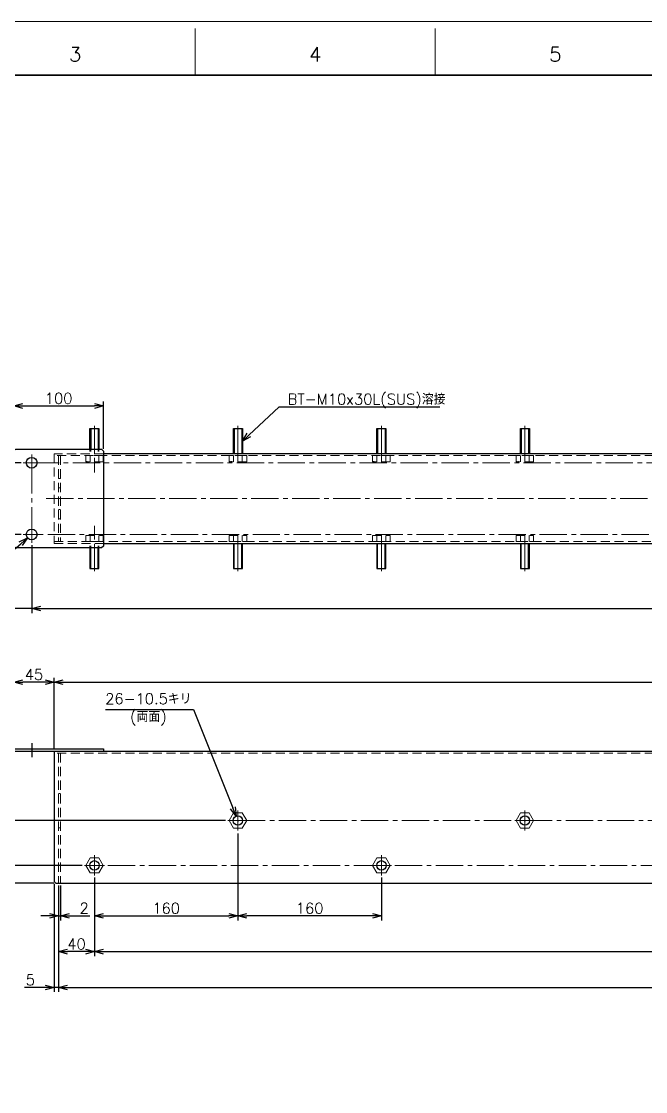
# Model space of a CAD drawing. Header units: millimetres. Extents: x 0 to 3313, y -19 to 2332.
# Drawn here: x 711 to 1407, y 1138 to 2332 of the extents above; entities that cross this region are included whole.
import ezdxf
from ezdxf import colors
from ezdxf.entities.mleader import LeaderData, LeaderLine
from ezdxf.enums import TextEntityAlignment as Align
from ezdxf.math import Vec2, Vec3

# ---------------------------------------------------------------- set-up
doc = ezdxf.new("R2010")
doc.units = ezdxf.units.MM
doc.header["$LTSCALE"] = 1.6
doc.header["$PDMODE"] = 99
doc.header["$PDSIZE"] = 1
doc.linetypes.add('CENTER2', pattern=[28.575, 19.05, -3.175, 3.175, -3.175])
doc.linetypes.add('HIDDEN', pattern=[9.525, 6.35, -3.175])
for name, color, linetype, lineweight in [('04_HIDDEN', 2, 'HIDDEN', 13), ('05_CENTER', 4, 'CENTER2', 13), ('08_DIM', 3, 'Continuous', 13), ('90_FRAME', 5, 'Continuous', 35)]:
    doc.layers.add(name, color=color, linetype=linetype, lineweight=lineweight)
doc.layers.add('10_DRAFT', color=8, linetype='Continuous', lineweight=0, plot=False)
doc.layers.add('91_BLANK', color=5, linetype='Continuous', lineweight=0, plot=False)
doc.styles.add('KSS_TXT', font='txt.shx', dxfattribs={"bigfont": 'extfont2.shx'})
doc.styles.add('KSS_TXT_L', font='txt.shx', dxfattribs={"height": 3, "bigfont": 'extfont2.shx'})
doc.styles.get("Standard").update_dxf_attribs({"font": 'txt.shx', "bigfont": 'extfont2.shx'})
doc.dimstyles.new('KSS_DIM', dxfattribs={"dimscale": 4, "dimtxt": 3, "dimasz": 2.5, "dimexe": 1.25, "dimexo": 0.625, "dimtad": 1, "dimdsep": 46, "dimtxsty": 'KSS_TXT', "dimblk": 'OPEN30', "dimcen": 0, "dimazin": 2, "dimtfac": 0.75, "dimtmove": 0, "dimatfit": 3, "dimldrblk": 'OPEN30', "dimfxl": 1.25, "dimtolj": 1, "dimarcsym": 0})
doc.dimstyles.new('KSS_DIM$3', dxfattribs={"dimscale": 4, "dimtxt": 3, "dimasz": 2.5, "dimexe": 1.25, "dimexo": 0.625, "dimtad": 1, "dimtih": 1, "dimtoh": 1, "dimdsep": 46, "dimtxsty": 'KSS_TXT', "dimblk": 'OPEN30', "dimcen": 0, "dimazin": 2, "dimtfac": 0.75, "dimtofl": 0, "dimtmove": 0, "dimatfit": 3, "dimldrblk": 'OPEN30', "dimfxl": 1.25, "dimtolj": 1, "dimarcsym": 0})

# ---------------------------------------------------------------- blocks, each defined once
blk = doc.blocks.new('_Open30')
at = {"color": 0, "linetype": 'ByBlock', "lineweight": -2}
for p, q in [((-1, 0.27), (0, 0)), ((0, 0), (-1, -0.27)), ((0, 0), (-1, 0))]:
    blk.add_line(p, q, dxfattribs=at)
blk = doc.blocks.new('*D179')
at = {"layer": '08_DIM', "color": 0, "lineweight": -2, "transparency": 16777216}
for p, q in [((752.6, 1368), (752.6, 1329.2)), ((754.6, 1368), (754.6, 1329.2)), ((742.6, 1334.2), (732.6, 1334.2)), ((752.6, 1334.2), (754.6, 1334.2)), ((764.6, 1334.2), (787.6, 1334.2))]:
    blk.add_line(p, q, dxfattribs=at)
at = {"layer": 'Defpoints', "color": 0, "transparency": 16777216}
for p in [(752.6, 1370.5), (754.6, 1370.5), (754.6, 1334.2)]:
    blk.add_point(p, dxfattribs=at)
at = {"layer": '08_DIM', "color": 0, "lineweight": -2, "transparency": 16777216, "xscale": 10, "yscale": 10, "zscale": 10}
blk.add_blockref('_Open30', (752.6, 1334.2), dxfattribs=at)
at = {"layer": '08_DIM', "color": 0, "lineweight": -2, "transparency": 16777216, "xscale": 10, "yscale": 10, "zscale": 10, "rotation": 180}
blk.add_blockref('_Open30', (754.6, 1334.2), dxfattribs=at)
at = {"layer": '08_DIM', "color": 0, "transparency": 16777216, "insert": (781.1, 1342.7), "char_height": 12, "attachment_point": 5, "style": 'KSS_TXT'}
blk.add_mtext('\\A1;2', dxfattribs=at)
blk = doc.blocks.new('*D181')
at = {"layer": '08_DIM', "color": 0, "lineweight": -2, "transparency": 16777216}
for p, q in [((747.6, 1370), (747.6, 1249.3)), ((752.6, 1368), (752.6, 1249.3)), ((737.6, 1254.3), (714.6, 1254.3)), ((752.6, 1254.3), (747.6, 1254.3)), ((762.6, 1254.3), (772.6, 1254.3))]:
    blk.add_line(p, q, dxfattribs=at)
at = {"layer": 'Defpoints', "color": 0, "transparency": 16777216}
for p in [(747.6, 1372.5), (752.6, 1370.5), (747.6, 1254.3)]:
    blk.add_point(p, dxfattribs=at)
at = {"layer": '08_DIM', "color": 0, "lineweight": -2, "transparency": 16777216, "xscale": 10, "yscale": 10, "zscale": 10}
blk.add_blockref('_Open30', (747.6, 1254.3), dxfattribs=at)
at = {"layer": '08_DIM', "color": 0, "lineweight": -2, "transparency": 16777216, "xscale": 10, "yscale": 10, "zscale": 10, "rotation": 180}
blk.add_blockref('_Open30', (752.6, 1254.3), dxfattribs=at)
at = {"layer": '08_DIM', "color": 0, "transparency": 16777216, "insert": (721.1, 1262.8), "char_height": 12, "attachment_point": 5, "style": 'KSS_TXT'}
blk.add_mtext('\\A1;5', dxfattribs=at)
blk = doc.blocks.new('*D184')
at = {"layer": '08_DIM', "color": 0, "lineweight": -2, "transparency": 16777216}
for p, q in [((747.6, 1520), (747.6, 1599.8)), ((2757.6, 1520), (2757.6, 1599.8)), ((757.6, 1594.8), (2747.6, 1594.8))]:
    blk.add_line(p, q, dxfattribs=at)
at = {"layer": 'Defpoints', "color": 0, "transparency": 16777216}
for p in [(2757.6, 1594.8), (747.6, 1517.5), (2757.6, 1517.5)]:
    blk.add_point(p, dxfattribs=at)
at = {"layer": '08_DIM', "color": 0, "lineweight": -2, "transparency": 16777216, "xscale": 10, "yscale": 10, "zscale": 10, "rotation": 180}
blk.add_blockref('_Open30', (747.6, 1594.8), dxfattribs=at)
at = {"layer": '08_DIM', "color": 0, "lineweight": -2, "transparency": 16777216, "xscale": 10, "yscale": 10, "zscale": 10}
blk.add_blockref('_Open30', (2757.6, 1594.8), dxfattribs=at)
at = {"layer": '08_DIM', "color": 0, "transparency": 16777216, "insert": (1752.6, 1603.3), "char_height": 12, "attachment_point": 5, "style": 'KSS_TXT'}
blk.add_mtext('\\A1;2010', dxfattribs=at)
blk = doc.blocks.new('*D186')
at = {"layer": '08_DIM', "color": 0, "lineweight": -2, "transparency": 16777216}
for p, q in [((938.9, 1440.5), (690, 1440.5)), ((695, 1400.5), (695, 1430.5)), ((778.9, 1390.5), (690, 1390.5))]:
    blk.add_line(p, q, dxfattribs=at)
at = {"layer": 'Defpoints', "color": 0, "transparency": 16777216}
for p in [(695, 1440.5), (941.4, 1440.5), (781.4, 1390.5)]:
    blk.add_point(p, dxfattribs=at)
at = {"layer": '08_DIM', "color": 0, "lineweight": -2, "transparency": 16777216, "xscale": 10, "yscale": 10, "zscale": 10}
for p, rotation in [((695, 1440.5), 90), ((695, 1390.5), 270)]:
    blk.add_blockref('_Open30', p, dxfattribs=dict(at, rotation=rotation))
at = {"layer": '08_DIM', "color": 0, "transparency": 16777216, "insert": (686.5, 1415.5), "char_height": 12, "attachment_point": 5, "rotation": 90, "style": 'KSS_TXT'}
blk.add_mtext('\\A1;50', dxfattribs=at)
blk = doc.blocks.new('*D187')
at = {"layer": '08_DIM', "color": 0, "lineweight": -2, "transparency": 16777216}
for p, q in [((695, 1400.5), (695, 1410.5)), ((778.9, 1390.5), (690, 1390.5)), ((695, 1390.5), (695, 1370.5)), ((747.1, 1370.5), (690, 1370.5)), ((695, 1360.5), (695, 1327.5))]:
    blk.add_line(p, q, dxfattribs=at)
at = {"layer": 'Defpoints', "color": 0, "transparency": 16777216}
for p in [(781.4, 1390.5), (695, 1370.5), (749.6, 1370.5)]:
    blk.add_point(p, dxfattribs=at)
at = {"layer": '08_DIM', "color": 0, "lineweight": -2, "transparency": 16777216, "xscale": 10, "yscale": 10, "zscale": 10}
for p, rotation in [((695, 1390.5), 270), ((695, 1370.5), 90)]:
    blk.add_blockref('_Open30', p, dxfattribs=dict(at, rotation=rotation))
at = {"layer": '08_DIM', "color": 0, "transparency": 16777216, "insert": (686.5, 1339), "char_height": 12, "attachment_point": 5, "rotation": 90, "style": 'KSS_TXT'}
blk.add_mtext('\\A1;20', dxfattribs=at)
blk = doc.blocks.new('*D189')
at = {"layer": '08_DIM', "color": 0, "lineweight": -2, "transparency": 16777216}
for p, q in [((700.1, 1517.5), (647.2, 1517.5)), ((652.2, 1507.5), (652.2, 1380.5)), ((747.1, 1370.5), (647.2, 1370.5))]:
    blk.add_line(p, q, dxfattribs=at)
at = {"layer": 'Defpoints', "color": 0, "transparency": 16777216}
for p in [(702.6, 1517.5), (652.2, 1370.5), (749.6, 1370.5)]:
    blk.add_point(p, dxfattribs=at)
at = {"layer": '08_DIM', "color": 0, "lineweight": -2, "transparency": 16777216, "xscale": 10, "yscale": 10, "zscale": 10}
for p, rotation in [((652.2, 1517.5), 90), ((652.2, 1370.5), 270)]:
    blk.add_blockref('_Open30', p, dxfattribs=dict(at, rotation=rotation))
at = {"layer": '08_DIM', "color": 0, "transparency": 16777216, "insert": (643.7, 1444), "char_height": 12, "attachment_point": 5, "rotation": 90, "style": 'KSS_TXT'}
blk.add_mtext('\\A1;147', dxfattribs=at)
blk = doc.blocks.new('*D190')
at = {"layer": '08_DIM', "color": 0, "lineweight": -2, "transparency": 16777216}
for p, q in [((702.6, 1523), (702.6, 1599.8)), ((747.6, 1520), (747.6, 1599.8)), ((737.6, 1594.8), (712.6, 1594.8))]:
    blk.add_line(p, q, dxfattribs=at)
at = {"layer": 'Defpoints', "color": 0, "transparency": 16777216}
for p in [(702.6, 1594.8), (702.6, 1520.5), (747.6, 1517.5)]:
    blk.add_point(p, dxfattribs=at)
at = {"layer": '08_DIM', "color": 0, "lineweight": -2, "transparency": 16777216, "xscale": 10, "yscale": 10, "zscale": 10, "rotation": 180}
blk.add_blockref('_Open30', (702.6, 1594.8), dxfattribs=at)
at = {"layer": '08_DIM', "color": 0, "lineweight": -2, "transparency": 16777216, "xscale": 10, "yscale": 10, "zscale": 10}
blk.add_blockref('_Open30', (747.6, 1594.8), dxfattribs=at)
at = {"layer": '08_DIM', "color": 0, "transparency": 16777216, "insert": (725.1, 1603.3), "char_height": 12, "attachment_point": 5, "style": 'KSS_TXT'}
blk.add_mtext('\\A1;45', dxfattribs=at)
blk = doc.blocks.new('*D191')
at = {"layer": '08_DIM', "color": 0, "lineweight": -2, "transparency": 16777216}
for p, q in [((722.6, 1747.7), (722.6, 1671.9)), ((2782.6, 1747.7), (2782.6, 1671.9)), ((732.6, 1676.9), (2772.6, 1676.9))]:
    blk.add_line(p, q, dxfattribs=at)
at = {"layer": 'Defpoints', "color": 0, "transparency": 16777216}
for p in [(722.6, 1750.2), (2782.6, 1750.2), (2782.6, 1676.9)]:
    blk.add_point(p, dxfattribs=at)
at = {"layer": '08_DIM', "color": 0, "lineweight": -2, "transparency": 16777216, "xscale": 10, "yscale": 10, "zscale": 10, "rotation": 180}
blk.add_blockref('_Open30', (722.6, 1676.9), dxfattribs=at)
at = {"layer": '08_DIM', "color": 0, "lineweight": -2, "transparency": 16777216, "xscale": 10, "yscale": 10, "zscale": 10}
blk.add_blockref('_Open30', (2782.6, 1676.9), dxfattribs=at)
at = {"layer": '08_DIM', "color": 0, "transparency": 16777216, "insert": (1752.6, 1685.4), "char_height": 12, "attachment_point": 5, "style": 'KSS_TXT'}
blk.add_mtext('\\A1;2060', dxfattribs=at)
blk = doc.blocks.new('*D192')
at = {"layer": '08_DIM', "color": 0, "lineweight": -2, "transparency": 16777216}
for p, q in [((702.6, 1744), (702.6, 1671.9)), ((722.6, 1747.7), (722.6, 1671.9)), ((692.6, 1676.9), (659.6, 1676.9)), ((722.6, 1676.9), (702.6, 1676.9)), ((732.6, 1676.9), (742.6, 1676.9))]:
    blk.add_line(p, q, dxfattribs=at)
at = {"layer": 'Defpoints', "color": 0, "transparency": 16777216}
for p in [(702.6, 1746.5), (722.6, 1750.2), (702.6, 1676.9)]:
    blk.add_point(p, dxfattribs=at)
at = {"layer": '08_DIM', "color": 0, "lineweight": -2, "transparency": 16777216, "xscale": 10, "yscale": 10, "zscale": 10}
blk.add_blockref('_Open30', (702.6, 1676.9), dxfattribs=at)
at = {"layer": '08_DIM', "color": 0, "lineweight": -2, "transparency": 16777216, "xscale": 10, "yscale": 10, "zscale": 10, "rotation": 180}
blk.add_blockref('_Open30', (722.6, 1676.9), dxfattribs=at)
at = {"layer": '08_DIM', "color": 0, "transparency": 16777216, "insert": (671.1, 1685.4), "char_height": 12, "attachment_point": 5, "style": 'KSS_TXT'}
blk.add_mtext('\\A1;20', dxfattribs=at)
blk = doc.blocks.new('*D193')
at = {"layer": '08_DIM', "color": 0, "lineweight": -2, "transparency": 16777216}
for p, q in [((702.6, 1855), (702.6, 1907.8)), ((712.6, 1902.8), (792.6, 1902.8)), ((802.6, 1855), (802.6, 1907.8))]:
    blk.add_line(p, q, dxfattribs=at)
at = {"layer": 'Defpoints', "color": 0, "transparency": 16777216}
for p in [(802.6, 1902.8), (702.6, 1852.5), (802.6, 1852.5)]:
    blk.add_point(p, dxfattribs=at)
at = {"layer": '08_DIM', "color": 0, "lineweight": -2, "transparency": 16777216, "xscale": 10, "yscale": 10, "zscale": 10, "rotation": 180}
blk.add_blockref('_Open30', (702.6, 1902.8), dxfattribs=at)
at = {"layer": '08_DIM', "color": 0, "lineweight": -2, "transparency": 16777216, "xscale": 10, "yscale": 10, "zscale": 10}
blk.add_blockref('_Open30', (802.6, 1902.8), dxfattribs=at)
at = {"layer": '08_DIM', "color": 0, "transparency": 16777216, "insert": (752.6, 1911.3), "char_height": 12, "attachment_point": 5, "style": 'KSS_TXT'}
blk.add_mtext('\\A1;100', dxfattribs=at)
blk = doc.blocks.new('*D195')
at = {"layer": '08_DIM', "color": 0, "lineweight": -2, "transparency": 16777216}
for p, q in [((710.8, 1839.5), (667.2, 1839.5)), ((672.2, 1829.5), (672.2, 1769.5)), ((710.8, 1759.5), (667.2, 1759.5))]:
    blk.add_line(p, q, dxfattribs=at)
at = {"layer": 'Defpoints', "color": 0, "transparency": 16777216}
for p in [(713.3, 1839.5), (672.2, 1759.5), (713.3, 1759.5)]:
    blk.add_point(p, dxfattribs=at)
at = {"layer": '08_DIM', "color": 0, "lineweight": -2, "transparency": 16777216, "xscale": 10, "yscale": 10, "zscale": 10}
for p, rotation in [((672.2, 1839.5), 90), ((672.2, 1759.5), 270)]:
    blk.add_blockref('_Open30', p, dxfattribs=dict(at, rotation=rotation))
at = {"layer": '08_DIM', "color": 0, "transparency": 16777216, "insert": (663.7, 1799.5), "char_height": 12, "attachment_point": 5, "rotation": 90, "style": 'KSS_TXT'}
blk.add_mtext('\\A1;80', dxfattribs=at)
blk = doc.blocks.new('*D196')
at = {"layer": '08_DIM', "color": 0, "lineweight": -2, "transparency": 16777216}
for p, q in [((952.6, 1426), (952.6, 1329.2)), ((792.6, 1376.8), (792.6, 1329.2)), ((802.6, 1334.2), (942.6, 1334.2))]:
    blk.add_line(p, q, dxfattribs=at)
at = {"layer": 'Defpoints', "color": 0, "transparency": 16777216}
for p in [(952.6, 1428.5), (792.6, 1379.3), (952.6, 1334.2)]:
    blk.add_point(p, dxfattribs=at)
at = {"layer": '08_DIM', "color": 0, "lineweight": -2, "transparency": 16777216, "xscale": 10, "yscale": 10, "zscale": 10, "rotation": 180}
blk.add_blockref('_Open30', (792.6, 1334.2), dxfattribs=at)
at = {"layer": '08_DIM', "color": 0, "lineweight": -2, "transparency": 16777216, "xscale": 10, "yscale": 10, "zscale": 10}
blk.add_blockref('_Open30', (952.6, 1334.2), dxfattribs=at)
at = {"layer": '08_DIM', "color": 0, "transparency": 16777216, "insert": (872.6, 1342.7), "char_height": 12, "attachment_point": 5, "style": 'KSS_TXT'}
blk.add_mtext('\\A1;160', dxfattribs=at)
blk = doc.blocks.new('*D197')
at = {"layer": '08_DIM', "color": 0, "lineweight": -2, "transparency": 16777216}
for p, q in [((752.6, 1368), (752.6, 1249.3)), ((2752.6, 1368), (2752.6, 1249.3)), ((762.6, 1254.3), (2742.6, 1254.3))]:
    blk.add_line(p, q, dxfattribs=at)
at = {"layer": 'Defpoints', "color": 0, "transparency": 16777216}
for p in [(752.6, 1370.5), (2752.6, 1370.5), (2752.6, 1254.3)]:
    blk.add_point(p, dxfattribs=at)
at = {"layer": '08_DIM', "color": 0, "lineweight": -2, "transparency": 16777216, "xscale": 10, "yscale": 10, "zscale": 10, "rotation": 180}
blk.add_blockref('_Open30', (752.6, 1254.3), dxfattribs=at)
at = {"layer": '08_DIM', "color": 0, "lineweight": -2, "transparency": 16777216, "xscale": 10, "yscale": 10, "zscale": 10}
blk.add_blockref('_Open30', (2752.6, 1254.3), dxfattribs=at)
at = {"layer": '08_DIM', "color": 0, "transparency": 16777216, "insert": (1752.6, 1262.8), "char_height": 12, "attachment_point": 5, "style": 'KSS_TXT'}
blk.add_mtext('\\A1;2000', dxfattribs=at)
blk = doc.blocks.new('*D198')
at = {"layer": '08_DIM', "color": 0, "lineweight": -2, "transparency": 16777216}
for p, q in [((792.6, 1376.8), (792.6, 1289.3)), ((2712.6, 1376.8), (2712.6, 1289.3)), ((802.6, 1294.3), (2702.6, 1294.3))]:
    blk.add_line(p, q, dxfattribs=at)
at = {"layer": 'Defpoints', "color": 0, "transparency": 16777216}
for p in [(792.6, 1379.3), (2712.6, 1379.3), (2712.6, 1294.3)]:
    blk.add_point(p, dxfattribs=at)
at = {"layer": '08_DIM', "color": 0, "lineweight": -2, "transparency": 16777216, "xscale": 10, "yscale": 10, "zscale": 10, "rotation": 180}
blk.add_blockref('_Open30', (792.6, 1294.3), dxfattribs=at)
at = {"layer": '08_DIM', "color": 0, "lineweight": -2, "transparency": 16777216, "xscale": 10, "yscale": 10, "zscale": 10}
blk.add_blockref('_Open30', (2712.6, 1294.3), dxfattribs=at)
at = {"layer": '08_DIM', "color": 0, "transparency": 16777216, "insert": (1752.6, 1302.8), "char_height": 12, "attachment_point": 5, "style": 'KSS_TXT'}
blk.add_mtext('\\A1;12x160=1920', dxfattribs=at)
blk = doc.blocks.new('*D199')
at = {"layer": '08_DIM', "color": 0, "lineweight": -2, "transparency": 16777216}
for p, q in [((792.6, 1376.8), (792.6, 1289.3)), ((752.6, 1368), (752.6, 1289.3)), ((782.6, 1294.3), (762.6, 1294.3))]:
    blk.add_line(p, q, dxfattribs=at)
at = {"layer": 'Defpoints', "color": 0, "transparency": 16777216}
for p in [(792.6, 1379.3), (752.6, 1370.5), (752.6, 1294.3)]:
    blk.add_point(p, dxfattribs=at)
at = {"layer": '08_DIM', "color": 0, "lineweight": -2, "transparency": 16777216, "xscale": 10, "yscale": 10, "zscale": 10, "rotation": 180}
blk.add_blockref('_Open30', (752.6, 1294.3), dxfattribs=at)
at = {"layer": '08_DIM', "color": 0, "lineweight": -2, "transparency": 16777216, "xscale": 10, "yscale": 10, "zscale": 10}
blk.add_blockref('_Open30', (792.6, 1294.3), dxfattribs=at)
at = {"layer": '08_DIM', "color": 0, "transparency": 16777216, "insert": (772.6, 1302.8), "char_height": 12, "attachment_point": 5, "style": 'KSS_TXT'}
blk.add_mtext('\\A1;40', dxfattribs=at)
blk = doc.blocks.new('A$C742A68D0_1')
at = {"color": 0}
for p, q in [((-9.8, 7), (9.8, 7)), ((-9.8, 0), (-9.8, 7)), ((-9.8, 0), (9.8, 0)), ((-4.9, 0), (-4.9, 7)), ((4.9, 0), (4.9, 7)), ((9.8, 0), (9.8, 7))]:
    blk.add_line(p, q, dxfattribs=at)
at = {"color": 0, "linetype": 'HIDDEN'}
for p, q in [((-5, -30), (-5, 0)), ((-4.2, -30), (-4.2, 0)), ((4.2, -30), (4.2, 0)), ((5, -30), (5, 0)), ((-5, -30), (5, -30))]:
    blk.add_line(p, q, dxfattribs=at)
at = {"color": 0, "linetype": 'CENTER2'}
blk.add_line((0, -33), (0, 10), dxfattribs=at)
at = {"layer": '10_DRAFT', "style": 'KSS_TXT_L'}
blk.add_text('BT-M10x30L', height=0.3, dxfattribs=at).set_placement((6.8, 6.7))
blk = doc.blocks.new('A$C28002627_1_1')
at = {"color": 0, "linetype": 'CENTER2'}
for p, q in [((-11.2, 0), (11.2, 0)), ((0, -11.2), (0, 11.2))]:
    blk.add_line(p, q, dxfattribs=at)
at = {"color": 0}
for p, q in [((-9.8, 0), (-4.9, 8.5)), ((-4.9, -8.5), (-9.8, 0)), ((-4.9, 8.5), (4.9, 8.5)), ((4.9, 8.5), (9.8, 0)), ((9.8, 0), (4.9, -8.5)), ((4.9, -8.5), (-4.9, -8.5))]:
    blk.add_line(p, q, dxfattribs=at)
at = {"layer": '10_DRAFT', "style": 'KSS_TXT_L'}
blk.add_text('BT-M10', height=0.3, dxfattribs=at).set_placement((-0.7, -0.5))
blk = doc.blocks.new('*D224')
at = {"layer": '08_DIM', "color": 0, "lineweight": -2, "transparency": 16777216}
for p, q in [((648.4, 1697), (710.4, 1749.2)), ((570.3, 1697), (648.4, 1697))]:
    blk.add_line(p, q, dxfattribs=at)
at = {"layer": 'Defpoints', "color": 0, "transparency": 16777216}
for p in [(718, 1755.6), (727.2, 1763.4)]:
    blk.add_point(p, dxfattribs=at)
at = {"layer": '08_DIM', "color": 0, "lineweight": -2, "transparency": 16777216, "xscale": 10, "yscale": 10, "zscale": 10, "rotation": 40.1185174948839}
blk.add_blockref('_Open30', (718, 1755.6), dxfattribs=at)
at = {"layer": '08_DIM', "color": 0, "transparency": 16777216, "insert": (605.1, 1705.5), "char_height": 12, "attachment_point": 5, "style": 'KSS_TXT'}
blk.add_mtext('\\A1;4-12キリ', dxfattribs=at)
blk = doc.blocks.new('*D229')
at = {"layer": '08_DIM', "color": 0, "lineweight": -2, "transparency": 16777216}
for p, q in [((952.6, 1426), (952.6, 1329.2)), ((1112.6, 1376.8), (1112.6, 1329.2)), ((1102.6, 1334.2), (962.6, 1334.2))]:
    blk.add_line(p, q, dxfattribs=at)
at = {"layer": 'Defpoints', "color": 0, "transparency": 16777216}
for p in [(952.6, 1428.5), (1112.6, 1379.3), (952.6, 1334.2)]:
    blk.add_point(p, dxfattribs=at)
at = {"layer": '08_DIM', "color": 0, "lineweight": -2, "transparency": 16777216, "xscale": 10, "yscale": 10, "zscale": 10, "rotation": 180}
blk.add_blockref('_Open30', (952.6, 1334.2), dxfattribs=at)
at = {"layer": '08_DIM', "color": 0, "lineweight": -2, "transparency": 16777216, "xscale": 10, "yscale": 10, "zscale": 10}
blk.add_blockref('_Open30', (1112.6, 1334.2), dxfattribs=at)
at = {"layer": '08_DIM', "color": 0, "transparency": 16777216, "insert": (1032.6, 1342.7), "char_height": 12, "attachment_point": 5, "style": 'KSS_TXT'}
blk.add_mtext('\\A1;160', dxfattribs=at)
blk = doc.blocks.new('*D235')
at = {"layer": '08_DIM', "color": 0, "lineweight": -2, "transparency": 16777216}
for p, q in [((804.9, 1564.3), (903, 1564.3)), ((903, 1564.3), (946.9, 1454.7))]:
    blk.add_line(p, q, dxfattribs=at)
at = {"layer": 'Defpoints', "color": 0, "transparency": 16777216}
for p in [(950.6, 1445.4), (954.6, 1435.6)]:
    blk.add_point(p, dxfattribs=at)
at = {"layer": '08_DIM', "color": 0, "lineweight": -2, "transparency": 16777216, "xscale": 10, "yscale": 10, "zscale": 10, "rotation": 291.8548586133238}
blk.add_blockref('_Open30', (950.6, 1445.4), dxfattribs=at)
at = {"layer": '08_DIM', "color": 0, "transparency": 16777216, "insert": (852.7, 1564.3), "char_height": 12, "attachment_point": 5, "style": 'KSS_TXT'}
blk.add_mtext('\\A1;26-10.5キリ\\P(両面)', dxfattribs=at)

msp = doc.modelspace()

# ---------------------------------------------------------------- linework, layer by layer
for p, q in [((787.6, 1854.514), (787.6, 1877.514)), ((787.6, 1877.514), (797.6, 1877.514)), ((788.412, 1877.514), (788.412, 1854.514)), ((796.788, 1877.514), (796.788, 1854.514)), ((797.6, 1877.514), (797.6, 1854.514)), ((947.6, 1849.514), (947.6, 1877.514)), ((947.6, 1877.514), (957.6, 1877.514)), ((948.412, 1877.514), (948.412, 1849.514)), ((956.788, 1877.514), (956.788, 1849.514)), ((957.6, 1877.514), (957.6, 1849.514)), ((1107.6, 1849.514), (1107.6, 1877.514)), ((1107.6, 1877.514), (1117.6, 1877.514)), ((1108.412, 1877.514), (1108.412, 1849.514)), ((1116.788, 1877.514), (1116.788, 1849.514)), ((1117.6, 1877.514), (1117.6, 1849.514)), ((1267.6, 1849.514), (1267.6, 1877.514)), ((1267.6, 1877.514), (1277.6, 1877.514)), ((1268.412, 1877.514), (1268.412, 1849.514)), ((1276.788, 1877.514), (1276.788, 1849.514)), ((1277.6, 1877.514), (1277.6, 1849.514)), ((787.6, 1744.514), (787.6, 1721.514)), ((788.412, 1721.514), (788.412, 1744.514)), ((796.788, 1721.514), (796.788, 1744.514)), ((797.6, 1721.514), (797.6, 1744.514)), ((947.6, 1749.514), (947.6, 1721.514)), ((948.412, 1721.514), (948.412, 1749.514)), ((956.788, 1721.514), (956.788, 1749.514)), ((957.6, 1721.514), (957.6, 1749.514)), ((1107.6, 1749.514), (1107.6, 1721.514)), ((1108.412, 1721.514), (1108.412, 1749.514)), ((1116.788, 1721.514), (1116.788, 1749.514)), ((1117.6, 1721.514), (1117.6, 1749.514)), ((1267.6, 1749.514), (1267.6, 1721.514)), ((1268.412, 1721.514), (1268.412, 1749.514)), ((1276.788, 1721.514), (1276.788, 1749.514)), ((1277.6, 1721.514), (1277.6, 1749.514)), ((787.6, 1721.514), (797.6, 1721.514)), ((947.6, 1721.514), (957.6, 1721.514)), ((1107.6, 1721.514), (1117.6, 1721.514)), ((1267.6, 1721.514), (1277.6, 1721.514))]:
    msp.add_line(p, q)
at = {"color": 4}
msp.add_line((722.6, 1526.596), (722.6, 1511.346), dxfattribs=at)
at = {"color": 0}
for points in [[(800.6, 1744.514), (704.6, 1744.514), (702.6, 1746.514), (702.6, 1852.514), (704.6, 1854.514), (800.6, 1854.514), (802.6, 1852.514), (802.6, 1746.514)], [(702.6, 1520.499), (802.6, 1520.499), (802.6, 1517.499), (702.6, 1517.499)], [(749.6, 1370.499), (2755.6, 1370.499), (2757.6, 1372.499), (2757.6, 1517.499), (747.6, 1517.499), (747.6, 1372.499)]]:
    msp.add_lwpolyline(points, close=True, dxfattribs=at)
for points in [[(2702.6, 1849.514), (802.6, 1849.514)], [(802.6, 1749.514), (2702.6, 1749.514)]]:
    msp.add_lwpolyline(points, dxfattribs=at)
for centre, radius in [((722.6, 1839.514), 6), ((722.6, 1759.514), 6), ((952.6, 1440.499), 5.25), ((1272.6, 1440.499), 5.25), ((792.6, 1390.499), 5.25), ((1112.6, 1390.499), 5.25)]:
    msp.add_circle(centre, radius, dxfattribs=at)
at = {"layer": '04_HIDDEN'}
for p, q in [((2757.6, 1847.514), (747.6, 1847.514)), ((752.6, 1847.514), (752.6, 1751.514)), ((754.6, 1847.514), (754.6, 1751.514)), ((752.6, 1822.014), (754.6, 1822.014)), ((752.6, 1811.514), (754.6, 1811.514)), ((752.6, 1787.514), (754.6, 1787.514)), ((752.6, 1777.014), (754.6, 1777.014)), ((747.6, 1751.514), (2757.6, 1751.514)), ((2757.6, 1515.499), (747.6, 1515.499)), ((752.6, 1515.499), (752.6, 1370.499)), ((754.6, 1515.499), (754.6, 1370.499)), ((752.6, 1470.499), (754.6, 1470.499)), ((752.6, 1432.499), (754.6, 1432.499))]:
    msp.add_line(p, q, dxfattribs=at)
for points in [[(802.6, 1849.514), (747.6, 1849.514), (747.6, 1749.514)], [(747.6, 1749.514), (802.6, 1749.514)]]:
    msp.add_lwpolyline(points, dxfattribs=at)
at = {"layer": '05_CENTER'}
for p, q in [((952.6, 1854.975), (952.6, 1841.942)), ((1112.6, 1854.975), (1112.6, 1841.942)), ((1272.6, 1854.975), (1272.6, 1841.942)), ((731.941, 1839.514), (713.259, 1839.514)), ((722.6, 1830.173), (722.6, 1848.855)), ((792.6, 1828.598), (792.6, 1841.942)), ((738.837, 1799.514), (2766.363, 1799.514)), ((722.6, 1750.173), (722.6, 1768.855)), ((792.6, 1769.053), (792.6, 1757.085)), ((731.941, 1759.514), (713.259, 1759.514)), ((952.6, 1744.053), (952.6, 1757.085)), ((1112.6, 1744.053), (1112.6, 1757.085)), ((1272.6, 1744.053), (1272.6, 1757.085)), ((952.6, 1431.158), (952.6, 1449.841)), ((1272.6, 1431.158), (1272.6, 1449.841)), ((961.941, 1440.499), (943.259, 1440.499)), ((952.6, 1440.499), (2552.6, 1440.499)), ((1281.941, 1440.499), (1263.259, 1440.499)), ((792.6, 1381.158), (792.6, 1399.841)), ((1112.6, 1381.158), (1112.6, 1399.841)), ((801.941, 1390.499), (783.259, 1390.499)), ((2712.6, 1390.499), (792.6, 1390.499)), ((1121.941, 1390.499), (1103.259, 1390.499))]:
    msp.add_line(p, q, dxfattribs=at)
msp.add_lwpolyline([(722.6, 1839.514), (2782.6, 1839.514), (2782.6, 1759.514), (722.6, 1759.514)], close=True, dxfattribs=at)
at = {"layer": '90_FRAME', "color": 4, "lineweight": 13}
for p, q in [((904.969, 2271.831), (904.969, 2323.679)), ((1172.702, 2271.831), (1172.702, 2323.679))]:
    msp.add_line(p, q, dxfattribs=at)
at = {"layer": '90_FRAME'}
msp.add_lwpolyline([(155.384, 51.616), (3260.956, 51.616), (3260.956, 2271.831), (155.384, 2271.831)], close=True, dxfattribs=at)
at = {"layer": '91_BLANK'}
msp.add_lwpolyline([(0, 0), (3312.803, 0), (3312.803, 2331.679), (0, 2331.679)], close=True, dxfattribs=at)

# ---------------------------------------------------------------- block references
at = {"layer": '04_HIDDEN', "rotation": 180}
for p in [(792.6, 1847.514), (952.6, 1847.514), (1112.6, 1847.514), (1272.6, 1847.514)]:
    msp.add_blockref('A$C742A68D0_1', p, dxfattribs=at)
at = {"layer": '04_HIDDEN'}
for name, p in [('A$C742A68D0_1', (792.6, 1751.514)), ('A$C742A68D0_1', (952.6, 1751.514)), ('A$C742A68D0_1', (1112.6, 1751.514)), ('A$C742A68D0_1', (1272.6, 1751.514)), ('A$C28002627_1_1', (952.6, 1440.499)), ('A$C28002627_1_1', (1272.6, 1440.499)), ('A$C28002627_1_1', (792.6, 1390.499)), ('A$C28002627_1_1', (1112.6, 1390.499))]:
    msp.add_blockref(name, p, dxfattribs=at)

# ---------------------------------------------------------------- texts
at = {"layer": '90_FRAME', "color": 0, "lineweight": 13, "style": 'KSS_TXT'}
for s, p in [('3', (771.102, 2282.158)), ('4', (1038.836, 2282.158)), ('5', (1306.569, 2282.158))]:
    msp.add_text(s, height=16, dxfattribs=at).set_placement(p, align=Align.BOTTOM_CENTER)

# ---------------------------------------------------------------- dimensions: what is measured, and where the dimension line sits
at = {"layer": '08_DIM'}
for base, p1, p2, picture, middle in [((802.6, 1902.763), (702.6, 1852.514), (802.6, 1852.514), '*D193', (752.6, 1911.263)), ((702.6, 1676.897), (722.6, 1750.173), (702.6, 1746.514), '*D192', (671.1, 1685.397)), ((702.6, 1594.757), (747.6, 1517.499), (702.6, 1520.499), '*D190', (725.1, 1603.257)), ((2757.6, 1594.757), (747.6, 1517.499), (2757.6, 1517.499), '*D184', (1752.6, 1603.257)), ((952.6, 1334.235), (792.6, 1379.319), (952.6, 1428.499), '*D196', (872.6, 1342.735)), ((952.6, 1334.235), (1112.6, 1379.319), (952.6, 1428.499), '*D229', (1032.6, 1342.735)), ((747.6, 1254.307), (752.6, 1370.499), (747.6, 1372.499), '*D181', (721.1, 1262.807)), ((752.6, 1294.342), (792.6, 1379.319), (752.6, 1370.499), '*D199', (772.6, 1302.842)), ((754.6, 1334.235), (752.6, 1370.499), (754.6, 1370.499), '*D179', (781.1, 1342.735)), ((2752.6, 1254.307), (752.6, 1370.499), (2752.6, 1370.499), '*D197', (1752.6, 1262.807))]:
    dim = msp.add_linear_dim(base=base, p1=p1, p2=p2, dimstyle='KSS_DIM', dxfattribs=at)
    dim.commit()
    dim.dimension.update_dxf_attribs({"geometry": picture, "text_midpoint": middle})
for base, p1, p2, picture, middle in [((672.157, 1759.514), (713.259, 1839.514), (713.259, 1759.514), '*D195', (663.657, 1799.514)), ((652.153, 1370.499), (702.6, 1517.499), (749.6, 1370.499), '*D189', (643.653, 1443.999)), ((695.03, 1440.499), (781.42, 1390.499), (941.42, 1440.499), '*D186', (686.53, 1415.499)), ((695.03, 1370.499), (781.42, 1390.499), (749.6, 1370.499), '*D187', (686.53, 1338.999))]:
    dim = msp.add_linear_dim(base=base, p1=p1, p2=p2, angle=90, dimstyle='KSS_DIM', dxfattribs=at)
    dim.commit()
    dim.dimension.update_dxf_attribs({"geometry": picture, "text_midpoint": middle})
for p1, p2, text, override, picture, middle in [((727.188, 1763.38), (718.012, 1755.647), '4-<>キリ', {"dimpost": '<>', "dimtix": 1, "dimarcsym": 1}, '*D224', (605.137, 1697.022)), ((954.554, 1435.627), (950.646, 1445.372), '26-<>', {"dimpost": '<>キリ\\X(両面)', "dimtix": 1, "dimarcsym": 1}, '*D235', (852.657, 1564.272))]:
    dim = msp.add_diameter_dim_2p(p1=p1, p2=p2, text=text, dimstyle='KSS_DIM$3', override=override, dxfattribs=at)
    dim.commit()
    dim.dimension.update_dxf_attribs({"geometry": picture, "text_midpoint": middle, "dimtype": 163})
dim = msp.add_linear_dim(base=(2782.6, 1676.897), p1=(722.6, 1750.173), p2=(2782.6, 1750.173), dimstyle='KSS_DIM', override={"dimscale": 4}, dxfattribs=at)
dim.commit()
dim.dimension.update_dxf_attribs({"geometry": '*D191', "text_midpoint": (1752.6, 1685.397)})
dim = msp.add_linear_dim(base=(2712.6, 1294.342), p1=(792.6, 1379.319), p2=(2712.6, 1379.319), text='12x160=<>', dimstyle='KSS_DIM', dxfattribs=at)
dim.commit()
dim.dimension.update_dxf_attribs({"geometry": '*D198', "text_midpoint": (1752.6, 1302.842)})

# ---------------------------------------------------------------- leaders
ml = msp.add_multileader_mtext('Standard', dxfattribs=at)
ml.set_content('BT-M10x30L(SUS)溶接', color=256)
ml.set_leader_properties()
ml.set_arrow_properties(name='OPEN30')
ml.build(insert=Vec2(0, 0))
ml.multileader.update_dxf_attribs({"text_left_attachment_type": 6, "text_right_attachment_type": 6, "dogleg_length": 0.36, "arrow_head_size": 10, "scale": 4})
ctx = ml.context
ctx.base_point, ctx.scale, ctx.char_height, ctx.arrow_head_size, ctx.landing_gap_size, ctx.plane_origin = Vec3(1000.036, 1901.976), 4, 12, 10, 8, Vec3(957.6, 1863.514)
ctx.left_attachment, ctx.right_attachment = 6, 6
notes = []
notes.append((ctx, [(0, (1, 1, 0), (998.596, 1901.976), (1, 0), 1.44, [(0, [(957.6, 1863.514)], 0, [])])]))
ctx.mtext.insert, ctx.mtext.flow_direction = Vec3(1008.036, 1916.376), 5
for ctx, leaders in notes:
    for number, flags, end, landing, length, lines in leaders:
        leader = LeaderData()
        leader.index, (leader.has_last_leader_line, leader.has_dogleg_vector, leader.attachment_direction) = number, flags
        leader.last_leader_point, leader.dogleg_vector, leader.dogleg_length = Vec3(end), Vec3(landing), length
        for number, points, colour, breaks in lines:
            line = LeaderLine()
            line.index, line.vertices, line.color, line.breaks = number, Vec3.list(points), colors.encode_raw_color(colour), breaks
            leader.lines.append(line)
        ctx.leaders.append(leader)

doc.saveas('drawing.dxf')
